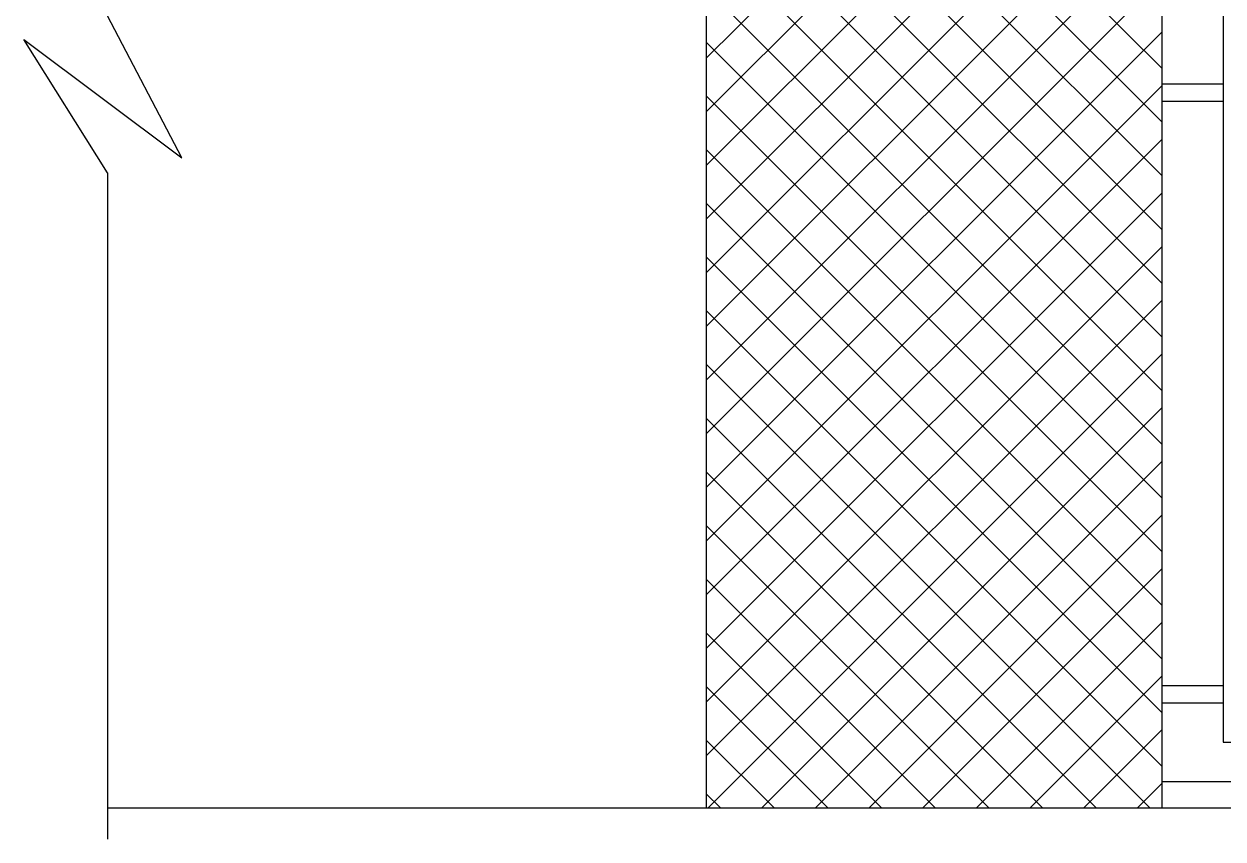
# Model space of a CAD drawing. Header units: metres. Extents: x 6 to 169, y 61 to 125.
# Drawn here: x 24.4 to 26.564, y 66.315 to 67.786 of the extents above; entities that cross this region are included whole.
import ezdxf

# ---------------------------------------------------------------- set-up
doc = ezdxf.new("R2010")
doc.units = ezdxf.units.M
doc.header["$MEASUREMENT"] = 0
doc.layers.get('0').update_dxf_attribs({"lineweight": 5})

# ---------------------------------------------------------------- blocks, each defined once
blk = doc.blocks.new('155')
at = {"color": 0, "lineweight": 25, "ltscale": 72}
for p, q in [((5301.54671, 1865.39502), (5301.54671, 1861.87473)), ((5302.59085, 1865.39502), (5302.59085, 1861.87473)), ((5302.73117, 1864.8452), (5302.73117, 1862.02528)), ((5301.54671, 1863.59348), (5302.59085, 1864.63762)), ((5302.59085, 1863.57018), (5301.54671, 1864.61432)), ((5301.54671, 1863.47043), (5302.59085, 1864.51457)), ((5302.59085, 1863.44713), (5301.54671, 1864.49127)), ((5301.54671, 1863.34738), (5302.59085, 1864.39152)), ((5302.59085, 1863.32407), (5301.54671, 1864.36821)), ((5301.54671, 1863.22433), (5302.59085, 1864.26846)), ((5302.59085, 1863.20102), (5301.54671, 1864.24516)), ((5301.54671, 1863.10127), (5302.59085, 1864.14541)), ((5302.59085, 1863.07797), (5301.54671, 1864.12211)), ((5301.54671, 1862.97822), (5302.59085, 1864.02236)), ((5302.59085, 1862.95492), (5301.54671, 1863.99905)), ((5301.54671, 1862.85517), (5302.59085, 1863.89931)), ((5302.59085, 1862.83186), (5301.54671, 1863.876)), ((5301.54671, 1862.73211), (5302.59085, 1863.77625)), ((5302.59085, 1862.70881), (5301.54671, 1863.75295)), ((5300.34413, 1863.36525), (5300.17384, 1863.69029)), ((5301.54671, 1862.60906), (5302.59085, 1863.6532)), ((5300.17384, 1863.33052), (5299.98267, 1863.63612)), ((5299.98267, 1863.63612), (5300.34413, 1863.36525)), ((5302.59085, 1862.58576), (5301.54671, 1863.6299)), ((5301.54671, 1862.48601), (5302.59085, 1863.53015)), ((5302.59085, 1863.53446), (5302.73117, 1863.53446)), ((5302.59085, 1862.4627), (5301.54671, 1863.50684)), ((5302.59085, 1863.49506), (5302.73117, 1863.49506)), ((5301.54671, 1862.36296), (5302.59085, 1863.40709)), ((5302.59085, 1862.33965), (5301.54671, 1863.38379)), ((5300.17384, 1863.33052), (5300.17384, 1861.80349)), ((5301.54671, 1862.2399), (5302.59085, 1863.28404)), ((5302.59085, 1862.2166), (5301.54671, 1863.26074)), ((5301.54671, 1862.11685), (5302.59085, 1863.16099)), ((5302.59085, 1862.09355), (5301.54671, 1863.13768)), ((5301.54671, 1861.9938), (5302.59085, 1863.03794)), ((5302.59085, 1861.97049), (5301.54671, 1863.01463)), ((5301.5507, 1861.87473), (5302.59085, 1862.91488)), ((5302.56356, 1861.87473), (5301.54671, 1862.89158)), ((5302.4405, 1861.87473), (5301.54671, 1862.76853)), ((5301.67376, 1861.87473), (5302.59085, 1862.79183)), ((5301.79681, 1861.87473), (5302.59085, 1862.66878)), ((5302.31745, 1861.87473), (5301.54671, 1862.64547)), ((5302.1944, 1861.87473), (5301.54671, 1862.52242)), ((5301.91986, 1861.87473), (5302.59085, 1862.54572)), ((5302.04292, 1861.87473), (5302.59085, 1862.42267)), ((5302.07134, 1861.87473), (5301.54671, 1862.39937)), ((5301.94829, 1861.87473), (5301.54671, 1862.27631)), ((5302.16597, 1861.87473), (5302.59085, 1862.29962)), ((5302.28902, 1861.87473), (5302.59085, 1862.17657)), ((5301.82524, 1861.87473), (5301.54671, 1862.15326)), ((5302.59085, 1862.15525), (5302.73117, 1862.15525)), ((5302.59085, 1862.11585), (5302.73117, 1862.11585)), ((5302.41207, 1861.87473), (5302.59085, 1862.05351)), ((5301.70219, 1861.87473), (5301.54671, 1862.03021)), ((5302.73117, 1862.02528), (5309.91119, 1862.02528)), ((5302.53513, 1861.87473), (5302.59085, 1861.93046)), ((5302.59085, 1861.93527), (5310.0515, 1861.93527)), ((5301.57913, 1861.87473), (5301.54671, 1861.90715)), ((5300.17384, 1861.87473), (5312.46851, 1861.87473))]:
    blk.add_line(p, q, dxfattribs=at)

msp = doc.modelspace()

# ---------------------------------------------------------------- block references
at = {"lineweight": -3, "xscale": 0.7874999999999996, "yscale": 0.7874999999999996, "zscale": 0.7874999999999996}
msp.add_blockref('155', (-4149.33653, -1399.85549), dxfattribs=at)

doc.saveas('drawing.dxf')
